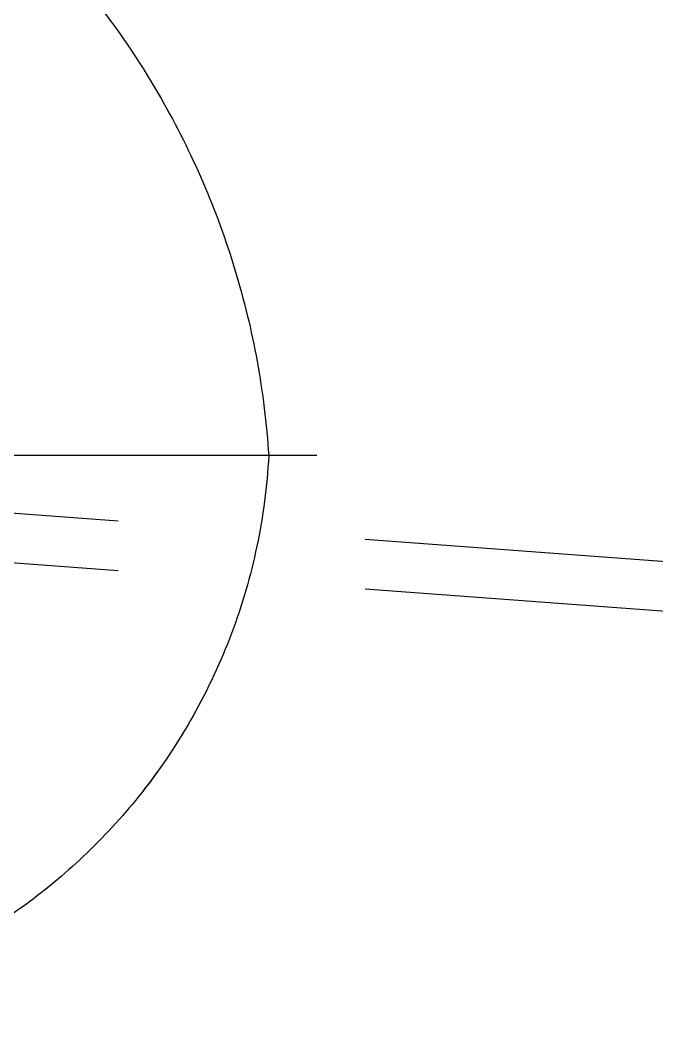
# Model space of a CAD drawing. Header units: millimetres. Extents: x 0 to 21000, y 0 to 14850.
# Drawn here: x 15336 to 15657, y 7976 to 8492 of the extents above; entities that cross this region are included whole.
import ezdxf

# ---------------------------------------------------------------- set-up
doc = ezdxf.new("R2010")
doc.units = ezdxf.units.MM
doc.header["$LTSCALE"] = 500
doc.linetypes.add('K', pattern=[2.5, 1.25, -0.25, 0.25, -0.25, 0.25, -0.25])
doc.layers.add('07', color=6, linetype='K')

# ---------------------------------------------------------------- blocks, each defined once
blk = doc.blocks.new('erewre')
at = {"layer": '07', "color": 6, "linetype": 'K'}
for p, q in [((9684.32, 9816.66), (9493.47, 7251.75)), ((9709.39, 9816.66), (9518.4, 7249.9))]:
    blk.add_line(p, q, dxfattribs=at)
blk = doc.blocks.new('fer')
at = {"layer": '07', "color": 6, "linetype": 'K', "ltscale": 1.5}
blk.add_line((15531.16, 7168), (15531.16, 6560.06), dxfattribs=at)
for centre, radius, start, end in [((15547.12, 6843.74), 300.36, 93.0459, 128.1419), ((15504.07, 6727.64), 416.92, 341.9827, 86.2743), ((15547.12, 6843.74), 300.36, 125.1819, 187.5831)]:
    blk.add_arc(centre, radius, start, end, dxfattribs=at)

msp = doc.modelspace()

# ---------------------------------------------------------------- block references
at = {"layer": '07', "rotation": 270}
msp.add_blockref('erewre', (6316.36, 17868.1), dxfattribs=at)
at = {"layer": '07', "xscale": -1, "rotation": 270}
msp.add_blockref('fer', (8317.37, -7258.73), dxfattribs=at)

doc.saveas('drawing.dxf')
